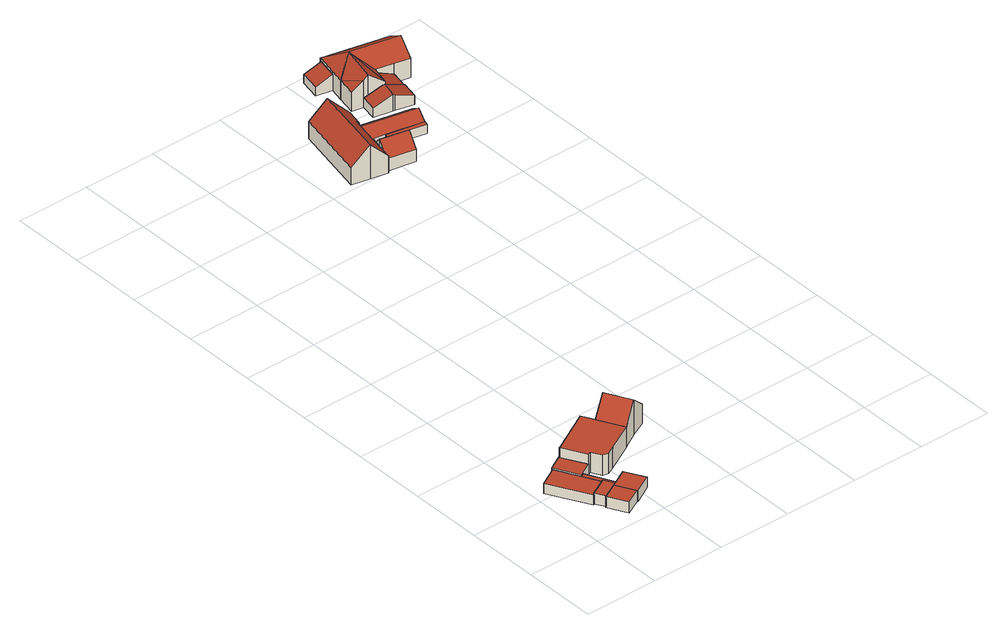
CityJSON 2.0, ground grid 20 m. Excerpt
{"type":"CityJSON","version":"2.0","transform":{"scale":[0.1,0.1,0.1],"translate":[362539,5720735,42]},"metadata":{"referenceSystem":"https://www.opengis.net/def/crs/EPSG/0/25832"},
"CityObjects":{
"building1":{"type":"Building","attributes":{"Geometrietyp2DReferenz":"3000","Gemeindeschluessel":"05513000","function":"51009_1610","roofType":"1000","measuredHeight":2.76},"geometry":[{"type":"Solid","lod":"2","boundaries":[[[[0,1,2,3]],[[4,5,1,0]],[[6,7,5,4]],[[8,9,7,6]],[[3,2,9,8]],[[6,4,0,3,8]],[[1,5,7,9,2]]]],"semantics":{"surfaces":[{"type":"WallSurface"},{"type":"RoofSurface"},{"type":"GroundSurface"}],"values":[[0,0,0,0,0,1,2]]}}]},
"building2":{"type":"Building","attributes":{"Geometrietyp2DReferenz":"3000","Gemeindeschluessel":"05513000","function":"31001_2463","roofType":"1000","measuredHeight":3.06,"storeysAboveGround":1},"address":[{"country":"Germany","locality":"Gelsenkirchen","thoroughfareNumber":"603","thoroughfareName":"Ulfkotter Straße"}],"geometry":[{"type":"Solid","lod":"2","boundaries":[[[[10,11,12,13]],[[14,15,11,10]],[[16,17,15,14]],[[18,19,17,16]],[[13,12,19,18]],[[16,14,10,13,18]],[[11,15,17,19,12]]]],"semantics":{"surfaces":[{"type":"WallSurface"},{"type":"RoofSurface"},{"type":"GroundSurface"}],"values":[[0,0,0,0,0,1,2]]}}]},
"building3":{"type":"Building","attributes":{"Geometrietyp2DReferenz":"3000","Gemeindeschluessel":"05513000","function":"31001_2463","roofType":"1000","measuredHeight":3.12,"storeysAboveGround":1},"address":[{"country":"Germany","locality":"Gelsenkirchen","thoroughfareNumber":"601","thoroughfareName":"Ulfkotter Straße"}],"geometry":[{"type":"Solid","lod":"2","boundaries":[[[[14,20,21,16]],[[22,23,20,14]],[[24,25,23,22]],[[26,27,25,24]],[[16,21,27,26]],[[24,22,14,16,26]],[[20,23,25,27,21]]]],"semantics":{"surfaces":[{"type":"WallSurface"},{"type":"RoofSurface"},{"type":"GroundSurface"}],"values":[[0,0,0,0,0,1,2]]}}]},
"building4":{"type":"Building","attributes":{"Geometrietyp2DReferenz":"3000","Gemeindeschluessel":"05513000","function":"51009_1610","roofType":"1000","measuredHeight":2.61},"geometry":[{"type":"Solid","lod":"2","boundaries":[[[[28,29,30,31]],[[32,33,29,28]],[[4,34,33,32]],[[0,35,34,4]],[[31,30,35,0]],[[4,32,28,31,0]],[[29,33,34,35,30]]]],"semantics":{"surfaces":[{"type":"WallSurface"},{"type":"RoofSurface"},{"type":"GroundSurface"}],"values":[[0,0,0,0,0,1,2]]}}]},
"building5":{"type":"Building","attributes":{"Geometrietyp2DReferenz":"3000","Gemeindeschluessel":"05513000","function":"31001_2463","roofType":"1000","measuredHeight":3.09,"storeysAboveGround":1},"address":[{"country":"Germany","locality":"Gelsenkirchen","thoroughfareNumber":"603","thoroughfareName":"Ulfkotter Straße"}],"geometry":[{"type":"Solid","lod":"2","boundaries":[[[[36,37,38,39]],[[40,41,37,36]],[[42,43,41,40]],[[44,45,43,42]],[[46,47,45,44]],[[39,38,47,46]],[[44,42,40,36,39,46]],[[37,41,43,45,47,38]]]],"semantics":{"surfaces":[{"type":"WallSurface"},{"type":"RoofSurface"},{"type":"GroundSurface"}],"values":[[0,0,0,0,0,0,1,2]]}}]},
"building6":{"type":"Building","attributes":{"Geometrietyp2DReferenz":"3000","Gemeindeschluessel":"05513000","function":"31001_2463","roofType":"1000","measuredHeight":3.02,"storeysAboveGround":1},"address":[{"country":"Germany","locality":"Gelsenkirchen","thoroughfareNumber":"601","thoroughfareName":"Ulfkotter Straße"}],"geometry":[{"type":"Solid","lod":"2","boundaries":[[[[48,49,11,10]],[[50,51,49,48]],[[52,53,51,50]],[[22,54,53,52]],[[14,15,54,22]],[[10,11,15,14]],[[22,52,50,48,10,14]],[[49,51,53,54,15,11]]]],"semantics":{"surfaces":[{"type":"WallSurface"},{"type":"RoofSurface"},{"type":"GroundSurface"}],"values":[[0,0,0,0,0,0,1,2]]}}]},
"building7":{"type":"Building","attributes":{"name":"Schulte-Kellinghaus","Gemeindeschluessel":"05513000","Geometrietyp2DReferenz":"3000","function":"31001_1010"},"address":[{"country":"Germany","locality":"Gelsenkirchen","thoroughfareNumber":"603","thoroughfareName":"Ulfkotter Straße"}],"children":["building7-1","building7-2"]},
"building7-1":{"type":"BuildingPart","attributes":{"roofType":"3100","measuredHeight":9.93,"storeysAboveGround":2},"parents":["building7"],"geometry":[{"type":"Solid","lod":"2","boundaries":[[[[55,56,57,58]],[[59,60,61,62]],[[63,64,60,59]],[[65,66,64,63]],[[67,68,66,65]],[[69,70,68,67]],[[58,57,70,69]],[[63,59,62,55,58,65]],[[69,67,65,58]],[[56,61,60,64,66,68,70,57]],[[62,61,56,55]]]],"semantics":{"surfaces":[{"type":"WallSurface"},{"type":"RoofSurface"},{"type":"GroundSurface"},{"type":"ClosureSurface"}],"values":[[0,0,0,0,0,0,0,1,1,2,3]]}}]},
"building7-2":{"type":"BuildingPart","attributes":{"roofType":"1000","measuredHeight":5.69,"storeysAboveGround":2},"address":[{"country":"Germany","locality":"Gelsenkirchen","thoroughfareNumber":"603","thoroughfareName":"Ulfkotter Straße"}],"parents":["building7"],"geometry":[{"type":"MultiSurface","lod":"2","boundaries":[[[71,72,73,74]],[[75,76,72,71]],[[62,77,76,75]],[[78,79,80,55]],[[81,82,79,78]],[[83,84,82,81]],[[85,86,84,83]],[[87,88,86,85]],[[89,90,88,87]],[[74,73,90,89]],[[87,85,83,81,78,55,62,75,71,74,89]],[[72,76,77,80,79,82,84,86,88,90,73]],[[61,56,80,77]],[[62,55,56,61]]],"semantics":{"surfaces":[{"type":"WallSurface"},{"type":"RoofSurface"},{"type":"GroundSurface"},{"type":"ClosureSurface"}],"values":[0,0,0,0,0,0,0,0,0,0,1,2,0,3]}}]},
"building8":{"type":"Building","attributes":{"name":"May","Gemeindeschluessel":"05513000","Geometrietyp2DReferenz":"3000","function":"31001_1220"},"address":[{"country":"Germany","locality":"Gelsenkirchen","thoroughfareNumber":"620","thoroughfareName":"Ulfkotter Straße"}],"children":["building8-1","building8-2"]},
"building8-1":{"type":"BuildingPart","attributes":{"roofType":"3100","measuredHeight":9.56,"storeysAboveGround":1},"parents":["building8"],"geometry":[{"type":"MultiSurface","lod":"2","boundaries":[[[91,92,93,94]],[[95,96,92,91]],[[97,98,96,95]],[[99,100,98,97]],[[101,102,100,99]],[[103,104,102,101]],[[105,106,104,103]],[[107,108,106,105]],[[109,110,108,107]],[[111,112,113]],[[114,115,112,111]],[[94,93,115,114]],[[95,91,94,97]],[[114,111,113,109,107,105,103,101,99,97,94]],[[92,96,98,100,102,104,106,108,110,112,115,93]],[[109,116,117]],[[118,113,119]],[[120,118,119,112,121]],[[117,116,120,121,110]]],"semantics":{"surfaces":[{"type":"WallSurface"},{"type":"RoofSurface"},{"type":"GroundSurface"},{"type":"ClosureSurface"}],"values":[0,0,0,0,0,0,0,0,0,0,0,0,1,1,2,0,0,3,3]}}]},
"building8-2":{"type":"BuildingPart","attributes":{"roofType":"3100","measuredHeight":6.9,"storeysAboveGround":1},"parents":["building8"],"geometry":[{"type":"MultiSurface","lod":"2","boundaries":[[[122,123,110,117]],[[124,125,123,122]],[[126,127,125,124]],[[119,112,127,126]],[[119,126,124,128]],[[122,117,128,124]],[[121,110,123,125,127,112]],[[128,120,118]],[[118,120,121,112,119]],[[128,116,120]],[[120,116,117,110,121]]],"semantics":{"surfaces":[{"type":"WallSurface"},{"type":"RoofSurface"},{"type":"GroundSurface"},{"type":"ClosureSurface"}],"values":[0,0,0,0,1,1,2,0,3,0,3]}}]},
"building9":{"type":"Building","attributes":{"Gemeindeschluessel":"05513000","Geometrietyp2DReferenz":"3000","function":"31001_2720"},"address":[{"country":"Germany","locality":"Gelsenkirchen","thoroughfareNumber":"620","thoroughfareName":"Ulfkotter Straße"}],"children":["building9-1","building9-2"]},
"building9-1":{"type":"BuildingPart","attributes":{"roofType":"3100","measuredHeight":4.51},"parents":["building9"],"geometry":[{"type":"Solid","lod":"2","boundaries":[[[[129,130,131,132]],[[133,134,130,129]],[[135,136,134,133]],[[137,138,136,135]],[[139,140,138,137]],[[141,142,140,139]],[[132,131,143,144]],[[132,144,141,139,129]],[[137,135,133,129,139]],[[130,134,136,138,140,142,143,131]],[[144,143,142,141]]]],"semantics":{"surfaces":[{"type":"WallSurface"},{"type":"RoofSurface"},{"type":"GroundSurface"},{"type":"ClosureSurface"}],"values":[[0,0,0,0,0,0,0,1,1,2,3]]}}]},
"building9-2":{"type":"BuildingPart","attributes":{"roofType":"1000","measuredHeight":2.53},"parents":["building9"],"geometry":[{"type":"Solid","lod":"2","boundaries":[[[[144,143,145,146]],[[147,148,142,141]],[[146,145,148,147]],[[141,144,146,147]],[[143,142,148,145]],[[141,142,143,144]]]],"semantics":{"surfaces":[{"type":"WallSurface"},{"type":"RoofSurface"},{"type":"GroundSurface"},{"type":"ClosureSurface"}],"values":[[0,0,0,1,2,3]]}}]},
"building10":{"type":"Building","attributes":{"Geometrietyp2DReferenz":"3000","Gemeindeschluessel":"05513000","function":"31001_2463","roofType":"2100","measuredHeight":4.51,"storeysAboveGround":1},"address":[{"country":"Germany","locality":"Gelsenkirchen","thoroughfareNumber":"620","thoroughfareName":"Ulfkotter Straße"}],"geometry":[{"type":"Solid","lod":"2","boundaries":[[[[149,150,151,152]],[[153,154,150,149]],[[155,156,154,153]],[[152,151,156,155]],[[153,149,152,155]],[[150,154,156,151]]]],"semantics":{"surfaces":[{"type":"WallSurface"},{"type":"RoofSurface"},{"type":"GroundSurface"}],"values":[[0,0,0,0,1,2]]}}]},
"building11":{"type":"Building","attributes":{"Gemeindeschluessel":"05513000","Geometrietyp2DReferenz":"3000","function":"31001_2721"},"address":[{"country":"Germany","locality":"Gelsenkirchen","thoroughfareNumber":"620","thoroughfareName":"Ulfkotter Straße"}],"children":["building11-1","building11-2"]},
"building11-1":{"type":"BuildingPart","attributes":{"roofType":"3100","measuredHeight":4.58},"parents":["building11"],"geometry":[{"type":"MultiSurface","lod":"2","boundaries":[[[157,158,159,160]],[[161,162,158,157]],[[163,164,162,161]],[[165,166,164,163]],[[167,168,166,165]],[[169,170,171,172]],[[160,159,170,169]],[[163,161,157,165]],[[160,169,172,167,165,157]],[[158,162,164,166,168,171,170,159]],[[172,173,167]],[[171,168,167,173]]],"semantics":{"surfaces":[{"type":"WallSurface"},{"type":"RoofSurface"},{"type":"GroundSurface"},{"type":"ClosureSurface"}],"values":[0,0,0,0,0,0,0,1,1,2,0,3]}}]},
"building11-2":{"type":"BuildingPart","attributes":{"roofType":"2100","measuredHeight":4.47},"parents":["building11"],"geometry":[{"type":"Solid","lod":"2","boundaries":[[[[174,175,168,167]],[[176,177,175,174]],[[173,171,177,176]],[[176,174,167,173]],[[175,177,171,168]],[[173,167,168,171]]]],"semantics":{"surfaces":[{"type":"WallSurface"},{"type":"RoofSurface"},{"type":"GroundSurface"},{"type":"ClosureSurface"}],"values":[[0,0,0,1,2,3]]}}]},
"building12":{"type":"Building","attributes":{"Gemeindeschluessel":"05513000","Geometrietyp2DReferenz":"3000","function":"31001_2721"},"address":[{"country":"Germany","locality":"Gelsenkirchen","thoroughfareNumber":"620","thoroughfareName":"Ulfkotter Straße"}],"children":["building12-1","building12-2"]},
"building12-1":{"type":"BuildingPart","attributes":{"roofType":"5000","measuredHeight":8.77,"storeysAboveGround":1},"parents":["building12"],"geometry":[{"type":"MultiSurface","lod":"2","boundaries":[[[178,154,179,180]],[[181,150,154,178]],[[182,183,150,181]],[[184,185,183,182]],[[186,187,185,184]],[[188,189,187,186]],[[190,191,189,188]],[[192,193,191,190]],[[186,184,182,194]],[[182,181,178,180,194]],[[154,150,183,185,187,189,191,193,179]],[[180,179,193,192]],[[190,188,195,194,192]],[[180,192,194]]],"semantics":{"surfaces":[{"type":"WallSurface"},{"type":"RoofSurface"},{"type":"GroundSurface"},{"type":"ClosureSurface"}],"values":[0,0,0,0,0,0,0,0,1,1,2,3,1,3]}}]},
"building12-2":{"type":"BuildingPart","attributes":{"roofType":"5000","measuredHeight":8.77,"storeysAboveGround":1},"parents":["building12"],"geometry":[{"type":"Solid","lod":"2","boundaries":[[[[180,179,196,197]],[[198,199,193,192]],[[200,201,199,198]],[[202,203,201,200]],[[197,196,203,202]],[[198,194,200]],[[194,198,192]],[[200,194,180,202]],[[202,180,197]],[[179,193,199,201,203,196]],[[192,193,179,180]],[[192,180,194]]]],"semantics":{"surfaces":[{"type":"WallSurface"},{"type":"RoofSurface"},{"type":"GroundSurface"},{"type":"ClosureSurface"}],"values":[[0,0,0,0,0,1,1,1,1,2,3,3]]}}]}
},
"vertices":[
[88,159,60],[88,159,32],[55,222,32],[55,222,60],[112,112,60],[112,112,32],[63,86,60],[63,86,32],[4,194,60],[4,194,32],
[126,85,65],[126,85,35],[112,112,35],[112,112,65],[118,81,65],[118,81,35],[77,59,65],[77,59,35],[63,86,65],[63,86,35],
[118,81,34],[77,59,34],[145,30,65],[145,30,34],[102,7,65],[102,7,34],[75,58,65],[75,58,34],
[136,90,60],[136,90,34],[98,164,34],[98,164,60],[126,85,60],[126,85,34],[112,112,34],[88,159,34],
[95,244,64],[95,244,33],[94,246,33],[94,246,64],[94,244,64],[94,244,33],[128,180,64],[128,180,33],[88,159,64],[88,159,33],[54,224,64],[54,224,33],
[168,107,65],[168,107,35],[196,55,65],[196,55,35],[146,28,65],[146,28,35],[145,30,35],
[263,206,91],[263,206,35],[305,229,35],[305,229,135],[228,274,92],[228,274,35],[227,274,35],[227,274,91],[229,275,94],[229,275,35],[269,297,135],[269,297,35],[310,319,91],[310,319,35],[348,251,91],[348,251,35],
[210,307,91],[210,307,34],[95,244,34],[95,244,91],[228,274,91],[228,274,34],[227,274,34],[187,165,91],[187,165,34],[263,206,34],[166,154,91],[166,154,34],[150,158,91],[150,158,34],[136,184,91],[136,184,34],[128,180,91],[128,180,34],[94,244,91],[94,244,34],
[468,1416,54],[468,1416,6],[515,1405,6],[515,1405,102],[511,1616,54],[511,1616,6],[558,1606,102],[558,1606,6],[616,1594,42],[616,1594,6],[606,1549,42],[606,1549,6],[595,1552,54],[595,1552,6],[582,1492,54],[582,1492,6],[577,1468,54],[577,1468,6],[578,1468,54],[578,1468,6],[564,1403,53],[564,1403,6],[564,1403,54],[562,1395,54],[562,1395,6],[575,1456,54],[578,1468,41],[567,1415,54],[564,1403,41],[571,1436,54],[571,1436,6],
[653,1452,41],[653,1452,6],[646,1420,75],[646,1420,6],[639,1388,41],[639,1388,6],[571,1436,75],
[589,1522,54],[589,1522,9],[582,1492,9],[582,1492,34],[595,1552,34],[595,1552,9],[606,1549,34],[606,1549,9],[742,1520,34],[742,1520,9],[736,1492,54],[736,1492,9],[730,1465,34],[730,1465,9],[628,1484,9],[628,1484,34],
[626,1474,9],[626,1474,34],[727,1452,34],[727,1452,9],
[685,1777,51],[685,1777,6],[641,1787,6],[641,1787,30],[673,1721,51],[673,1721,6],[629,1730,30],[629,1730,6],
[726,1570,53],[726,1570,7],[729,1569,7],[729,1569,52],[674,1581,33],[674,1581,7],[683,1625,33],[683,1625,7],[736,1615,53],[736,1615,7],[739,1614,52],[739,1614,7],[779,1558,33],[779,1558,7],[789,1604,7],[789,1604,33],[789,1604,31],
[752,1664,51],[752,1664,7],[799,1653,31],[799,1653,7],
[673,1721,60],[664,1683,6],[664,1683,60],[685,1777,60],[685,1779,60],[685,1779,6],[862,1741,60],[862,1741,6],[852,1693,93],[852,1693,6],[841,1644,60],[841,1644,6],[799,1653,60],[799,1653,6],[752,1664,60],[752,1664,6],[720,1721,93],[852,1692,93],
[653,1631,6],[653,1631,60],[739,1614,60],[739,1614,6],[696,1623,93],[696,1623,6],[683,1625,83],[683,1625,6]
]}
